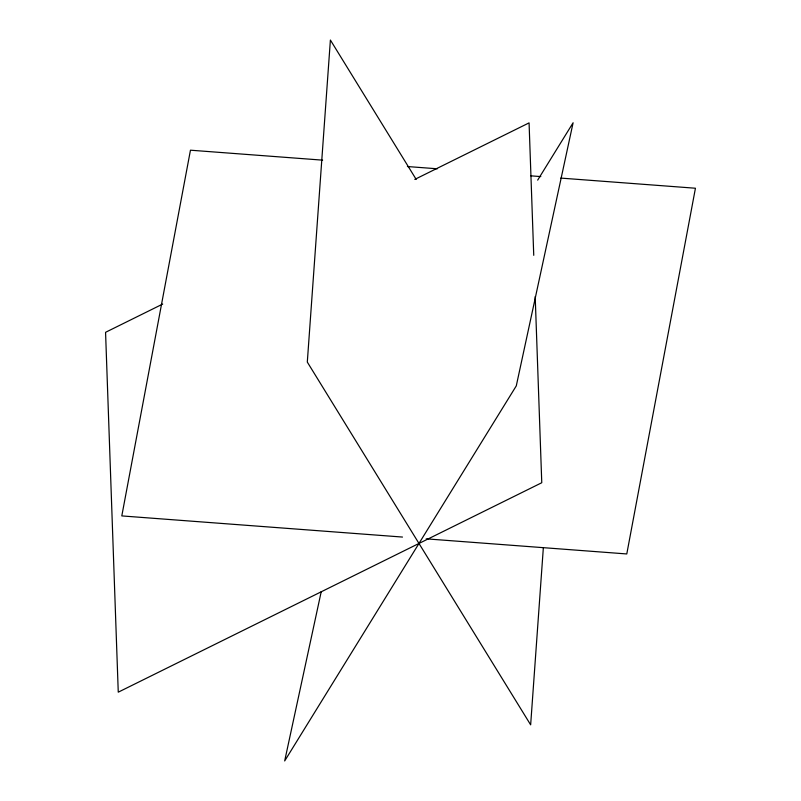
<?xml version="1.0" encoding="UTF-8"?>
<svg xmlns="http://www.w3.org/2000/svg" width="801" height="801" viewBox="0 0 801 801"><rect width="100%" height="100%" fill="white"/><g stroke="black" fill="none" stroke-linecap="round" stroke-linejoin="round"><path stroke-width="1.2" d="M543.358 547.584L530.652 724.835L307.304 362.082L330.392 40.05L416.19 179.404M321.231 591.629L284.675 760.95L516.285 385.882L573.105 122.763L537.671 180.145M162.703 304.06L105.562 332.315L118.258 692.174L541.766 482.733L535.198 296.56M414.788 179.394L529.071 122.883L533.746 255.329M322.623 160.15L190.458 150.198L121.802 515.914L402.492 537.06M407.409 166.538L437.336 168.791M530.853 175.84L540.825 176.59M560.78 178.092L695.438 188.235L626.783 553.952L426.162 538.843"/></g></svg>
